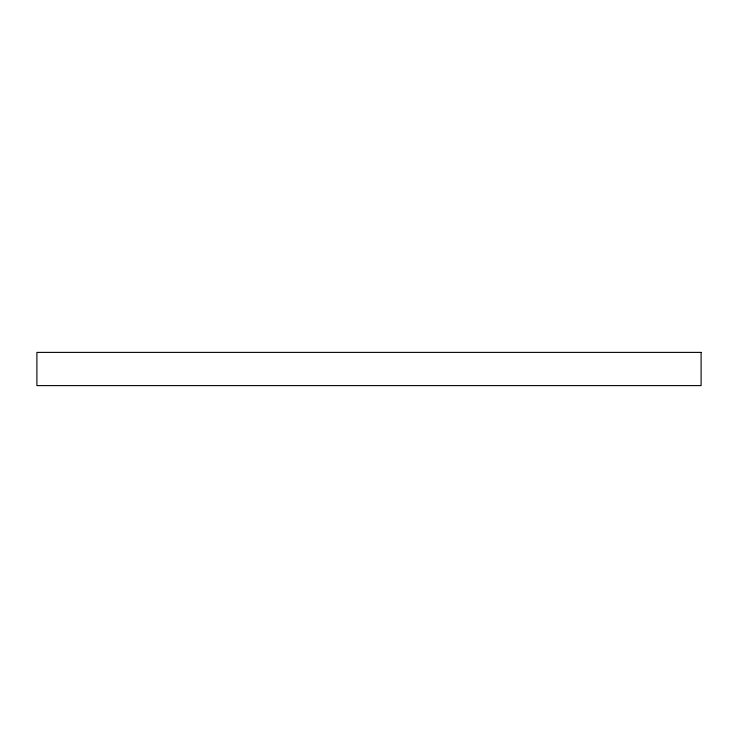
<?xml version="1.0" encoding="UTF-8"?>
<svg xmlns="http://www.w3.org/2000/svg" width="738" height="738" viewBox="0 0 738 738"><rect width="100%" height="100%" fill="white"/><g stroke="black" fill="none" stroke-linecap="round" stroke-linejoin="round"><path stroke-width="1.11" d="M701.1 352.395L36.9 352.395L36.9 385.605L701.1 385.605L701.1 352.395"/></g></svg>
